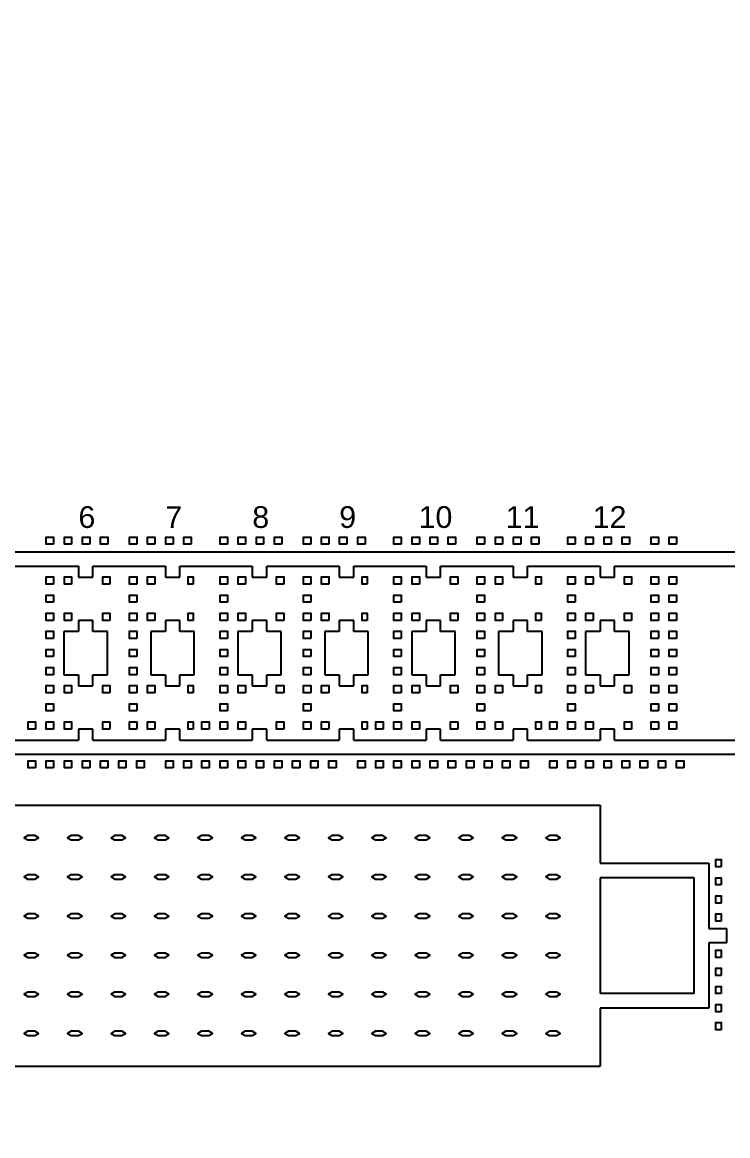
# Model space of a CAD drawing. Header units: millimetres. Extents: x 11250 to 361842, y 8473 to 110473.
# Drawn here: x 61588 to 66457, y 79042 to 86727 of the extents above; entities that cross this region are included whole.
import ezdxf

# ---------------------------------------------------------------- set-up
doc = ezdxf.new("R2010")
doc.units = ezdxf.units.MM
doc.layers.add('CLEAR', color=140, linetype='Continuous')
doc.layers.add('OPAQUE', color=10, linetype='Continuous')
doc.styles.get("Standard").update_dxf_attribs({"font": 'arial.ttf'})

msp = doc.modelspace()

# ---------------------------------------------------------------- linework, layer by layer
at = {"layer": 'CLEAR'}
for p, q in [((57075.3, 83073.6), (67525.3, 83073.6)), ((61475.3, 82973.6), (61975.3, 82973.6)), ((61975.3, 82973.6), (61975.3, 82898.6)), ((62075.3, 82898.6), (62075.3, 82973.6)), ((62075.3, 82973.6), (62575.3, 82973.6)), ((62575.3, 82973.6), (62575.3, 82898.6)), ((62675.3, 82898.6), (62675.3, 82973.6)), ((62675.3, 82973.6), (63175.3, 82973.6)), ((63175.3, 82973.6), (63175.3, 82898.6)), ((63275.3, 82898.6), (63275.3, 82973.6)), ((63275.3, 82973.6), (63775.3, 82973.6)), ((63775.3, 82973.6), (63775.3, 82898.6)), ((63875.3, 82898.6), (63875.3, 82973.6)), ((63875.3, 82973.6), (64375.3, 82973.6)), ((64375.3, 82973.6), (64375.3, 82898.6)), ((64475.3, 82898.6), (64475.3, 82973.6)), ((64475.3, 82973.6), (64975.3, 82973.6)), ((64975.3, 82973.6), (64975.3, 82898.6)), ((65075.3, 82898.6), (65075.3, 82973.6)), ((65075.3, 82973.6), (65575.3, 82973.6)), ((65575.3, 82973.6), (65575.3, 82898.6)), ((65675.3, 82898.6), (65675.3, 82973.6)), ((65675.3, 82973.6), (67525.3, 82973.6)), ((61975.3, 82898.6), (62075.3, 82898.6)), ((62575.3, 82898.6), (62675.3, 82898.6)), ((63175.3, 82898.6), (63275.3, 82898.6)), ((63775.3, 82898.6), (63875.3, 82898.6)), ((64375.3, 82898.6), (64475.3, 82898.6)), ((64975.3, 82898.6), (65075.3, 82898.6)), ((65575.3, 82898.6), (65675.3, 82898.6)), ((62075.3, 82598.6), (61975.3, 82598.6)), ((61975.3, 82598.6), (61975.3, 82523.6)), ((62075.3, 82523.6), (62075.3, 82598.6)), ((62675.3, 82598.6), (62575.3, 82598.6)), ((62575.3, 82598.6), (62575.3, 82523.6)), ((62675.3, 82523.6), (62675.3, 82598.6)), ((63275.3, 82598.6), (63175.3, 82598.6)), ((63175.3, 82598.6), (63175.3, 82523.6)), ((63275.3, 82523.6), (63275.3, 82598.6)), ((63875.3, 82598.6), (63775.3, 82598.6)), ((63775.3, 82598.6), (63775.3, 82523.6)), ((63875.3, 82523.6), (63875.3, 82598.6)), ((64475.3, 82598.6), (64375.3, 82598.6)), ((64375.3, 82598.6), (64375.3, 82523.6)), ((64475.3, 82523.6), (64475.3, 82598.6)), ((65075.3, 82598.6), (64975.3, 82598.6)), ((64975.3, 82598.6), (64975.3, 82523.6)), ((65075.3, 82523.6), (65075.3, 82598.6)), ((65675.3, 82598.6), (65575.3, 82598.6)), ((65575.3, 82598.6), (65575.3, 82523.6)), ((65675.3, 82523.6), (65675.3, 82598.6)), ((61975.3, 82523.6), (61875.3, 82523.6)), ((61875.3, 82523.6), (61875.3, 82223.6)), ((62175.3, 82523.6), (62075.3, 82523.6)), ((62175.3, 82223.6), (62175.3, 82523.6)), ((62575.3, 82523.6), (62475.3, 82523.6)), ((62475.3, 82523.6), (62475.3, 82223.6)), ((62775.3, 82523.6), (62675.3, 82523.6)), ((62775.3, 82223.6), (62775.3, 82523.6)), ((63175.3, 82523.6), (63075.3, 82523.6)), ((63075.3, 82523.6), (63075.3, 82223.6)), ((63375.3, 82523.6), (63275.3, 82523.6)), ((63375.3, 82223.6), (63375.3, 82523.6)), ((63775.3, 82523.6), (63675.3, 82523.6)), ((63675.3, 82523.6), (63675.3, 82223.6)), ((63975.3, 82523.6), (63875.3, 82523.6)), ((63975.3, 82223.6), (63975.3, 82523.6)), ((64375.3, 82523.6), (64275.3, 82523.6)), ((64275.3, 82523.6), (64275.3, 82223.6)), ((64575.3, 82523.6), (64475.3, 82523.6)), ((64575.3, 82223.6), (64575.3, 82523.6)), ((64975.3, 82523.6), (64875.3, 82523.6)), ((64875.3, 82523.6), (64875.3, 82223.6)), ((65175.3, 82523.6), (65075.3, 82523.6)), ((65175.3, 82223.6), (65175.3, 82523.6)), ((65575.3, 82523.6), (65475.3, 82523.6)), ((65475.3, 82523.6), (65475.3, 82223.6)), ((65775.3, 82523.6), (65675.3, 82523.6)), ((65775.3, 82223.6), (65775.3, 82523.6)), ((61875.3, 82223.6), (61975.3, 82223.6)), ((61975.3, 82223.6), (61975.3, 82148.6)), ((62075.3, 82223.6), (62175.3, 82223.6)), ((62075.3, 82148.6), (62075.3, 82223.6)), ((62475.3, 82223.6), (62575.3, 82223.6)), ((62575.3, 82223.6), (62575.3, 82148.6)), ((62675.3, 82223.6), (62775.3, 82223.6)), ((62675.3, 82148.6), (62675.3, 82223.6)), ((63075.3, 82223.6), (63175.3, 82223.6)), ((63175.3, 82223.6), (63175.3, 82148.6)), ((63275.3, 82223.6), (63375.3, 82223.6)), ((63275.3, 82148.6), (63275.3, 82223.6)), ((63675.3, 82223.6), (63775.3, 82223.6)), ((63775.3, 82223.6), (63775.3, 82148.6)), ((63875.3, 82223.6), (63975.3, 82223.6)), ((63875.3, 82148.6), (63875.3, 82223.6)), ((64275.3, 82223.6), (64375.3, 82223.6)), ((64375.3, 82223.6), (64375.3, 82148.6)), ((64475.3, 82223.6), (64575.3, 82223.6)), ((64475.3, 82148.6), (64475.3, 82223.6)), ((64875.3, 82223.6), (64975.3, 82223.6)), ((64975.3, 82223.6), (64975.3, 82148.6)), ((65075.3, 82223.6), (65175.3, 82223.6)), ((65075.3, 82148.6), (65075.3, 82223.6)), ((65475.3, 82223.6), (65575.3, 82223.6)), ((65575.3, 82223.6), (65575.3, 82148.6)), ((65675.3, 82223.6), (65775.3, 82223.6)), ((65675.3, 82148.6), (65675.3, 82223.6)), ((61975.3, 82148.6), (62075.3, 82148.6)), ((62575.3, 82148.6), (62675.3, 82148.6)), ((63175.3, 82148.6), (63275.3, 82148.6)), ((63775.3, 82148.6), (63875.3, 82148.6)), ((64375.3, 82148.6), (64475.3, 82148.6)), ((64975.3, 82148.6), (65075.3, 82148.6)), ((65575.3, 82148.6), (65675.3, 82148.6)), ((62075.3, 81848.6), (61975.3, 81848.6)), ((61975.3, 81848.6), (61975.3, 81773.6)), ((62075.3, 81773.6), (62075.3, 81848.6)), ((62675.3, 81848.6), (62575.3, 81848.6)), ((62575.3, 81848.6), (62575.3, 81773.6)), ((62675.3, 81773.6), (62675.3, 81848.6)), ((63275.3, 81848.6), (63175.3, 81848.6)), ((63175.3, 81848.6), (63175.3, 81773.6)), ((63275.3, 81773.6), (63275.3, 81848.6)), ((63875.3, 81848.6), (63775.3, 81848.6)), ((63775.3, 81848.6), (63775.3, 81773.6)), ((63875.3, 81773.6), (63875.3, 81848.6)), ((64475.3, 81848.6), (64375.3, 81848.6)), ((64375.3, 81848.6), (64375.3, 81773.6)), ((64475.3, 81773.6), (64475.3, 81848.6)), ((65075.3, 81848.6), (64975.3, 81848.6)), ((64975.3, 81848.6), (64975.3, 81773.6)), ((65075.3, 81773.6), (65075.3, 81848.6)), ((65675.3, 81848.6), (65575.3, 81848.6)), ((65575.3, 81848.6), (65575.3, 81773.6)), ((65675.3, 81773.6), (65675.3, 81848.6)), ((61475.3, 81773.6), (61975.3, 81773.6)), ((62075.3, 81773.6), (62575.3, 81773.6)), ((62675.3, 81773.6), (63175.3, 81773.6)), ((63275.3, 81773.6), (63775.3, 81773.6)), ((63875.3, 81773.6), (64375.3, 81773.6)), ((64475.3, 81773.6), (64975.3, 81773.6)), ((65075.3, 81773.6), (65575.3, 81773.6)), ((65675.3, 81773.6), (67275.3, 81773.6)), ((67175.3, 81673.6), (57175.3, 81673.6)), ((59225.3, 81323.6), (65575.3, 81323.6)), ((65575.3, 81323.6), (65575.3, 80923.6)), ((65575.3, 80923.6), (66325.3, 80923.6)), ((66325.3, 80923.6), (66325.3, 80473.6)), ((65575.3, 80823.6), (65575.3, 80023.6)), ((66225.3, 80823.6), (65575.3, 80823.6)), ((66225.3, 80023.6), (66225.3, 80823.6)), ((66325.3, 80473.6), (66450.3, 80473.6)), ((66450.3, 80373.6), (66450.3, 80473.6)), ((66325.3, 80373.6), (66325.3, 79923.6)), ((66450.3, 80373.6), (66325.3, 80373.6)), ((66225.3, 80023.6), (65575.3, 80023.6)), ((65575.3, 79923.6), (65575.3, 79523.6)), ((66325.3, 79923.6), (65575.3, 79923.6)), ((59225.3, 79523.6), (65575.3, 79523.6))]:
    msp.add_line(p, q, dxfattribs=at)
for points in [[(61803.2, 83124.4), (61753.2, 83124.4), (61753.2, 83174.4), (61803.2, 83174.4)], [(61928.2, 83124.4), (61878.2, 83124.4), (61878.2, 83174.4), (61928.2, 83174.4)], [(62053.2, 83124.4), (62003.2, 83124.4), (62003.2, 83174.4), (62053.2, 83174.4)], [(62178.2, 83124.4), (62128.2, 83124.4), (62128.2, 83174.4), (62178.2, 83174.4)], [(62378.2, 83124.4), (62328.2, 83124.4), (62328.2, 83174.4), (62378.2, 83174.4)], [(62503.2, 83124.4), (62453.2, 83124.4), (62453.2, 83174.4), (62503.2, 83174.4)], [(62628.2, 83124.4), (62578.2, 83124.4), (62578.2, 83174.4), (62628.2, 83174.4)], [(62753.2, 83124.4), (62703.2, 83124.4), (62703.2, 83174.4), (62753.2, 83174.4)], [(63003.2, 83124.4), (62953.2, 83124.4), (62953.2, 83174.4), (63003.2, 83174.4)], [(63128.2, 83124.4), (63078.2, 83124.4), (63078.2, 83174.4), (63128.2, 83174.4)], [(63253.2, 83124.4), (63203.2, 83124.4), (63203.2, 83174.4), (63253.2, 83174.4)], [(63378.2, 83124.4), (63328.2, 83124.4), (63328.2, 83174.4), (63378.2, 83174.4)], [(63578.2, 83124.4), (63528.2, 83124.4), (63528.2, 83174.4), (63578.2, 83174.4)], [(63703.2, 83124.4), (63653.2, 83124.4), (63653.2, 83174.4), (63703.2, 83174.4)], [(63828.2, 83124.4), (63778.2, 83124.4), (63778.2, 83174.4), (63828.2, 83174.4)], [(63953.2, 83124.4), (63903.2, 83124.4), (63903.2, 83174.4), (63953.2, 83174.4)], [(64203.2, 83124.4), (64153.2, 83124.4), (64153.2, 83174.4), (64203.2, 83174.4)], [(64328.2, 83124.4), (64278.2, 83124.4), (64278.2, 83174.4), (64328.2, 83174.4)], [(64453.2, 83124.4), (64403.2, 83124.4), (64403.2, 83174.4), (64453.2, 83174.4)], [(64578.2, 83124.4), (64528.2, 83124.4), (64528.2, 83174.4), (64578.2, 83174.4)], [(64778.2, 83124.4), (64728.2, 83124.4), (64728.2, 83174.4), (64778.2, 83174.4)], [(64903.2, 83124.4), (64853.2, 83124.4), (64853.2, 83174.4), (64903.2, 83174.4)], [(65028.2, 83124.4), (64978.2, 83124.4), (64978.2, 83174.4), (65028.2, 83174.4)], [(65153.2, 83124.4), (65103.2, 83124.4), (65103.2, 83174.4), (65153.2, 83174.4)], [(65403.2, 83124.4), (65353.2, 83124.4), (65353.2, 83174.4), (65403.2, 83174.4)], [(65528.2, 83124.4), (65478.2, 83124.4), (65478.2, 83174.4), (65528.2, 83174.4)], [(65653.2, 83124.4), (65603.2, 83124.4), (65603.2, 83174.4), (65653.2, 83174.4)], [(65778.2, 83124.4), (65728.2, 83124.4), (65728.2, 83174.4), (65778.2, 83174.4)], [(65978.2, 83124.4), (65928.2, 83124.4), (65928.2, 83174.4), (65978.2, 83174.4)], [(66103.2, 83124.4), (66053.2, 83124.4), (66053.2, 83174.4), (66103.2, 83174.4)], [(61803.2, 82849.4), (61753.2, 82849.4), (61753.2, 82899.4), (61803.2, 82899.4)], [(61928.2, 82849.4), (61878.2, 82849.4), (61878.2, 82899.4), (61928.2, 82899.4)], [(62193.2, 82849.4), (62143.2, 82849.4), (62143.2, 82899.4), (62193.2, 82899.4)], [(62378.2, 82849.4), (62328.2, 82849.4), (62328.2, 82899.4), (62378.2, 82899.4)], [(62503.2, 82849.4), (62453.2, 82849.4), (62453.2, 82899.4), (62503.2, 82899.4)], [(62768.2, 82849.4), (62733.2, 82849.4), (62733.2, 82899.4), (62768.2, 82899.4)], [(63003.2, 82849.4), (62953.2, 82849.4), (62953.2, 82899.4), (63003.2, 82899.4)], [(63128.2, 82849.4), (63078.2, 82849.4), (63078.2, 82899.4), (63128.2, 82899.4)], [(63393.2, 82849.4), (63343.2, 82849.4), (63343.2, 82899.4), (63393.2, 82899.4)], [(63578.2, 82849.4), (63528.2, 82849.4), (63528.2, 82899.4), (63578.2, 82899.4)], [(63703.2, 82849.4), (63653.2, 82849.4), (63653.2, 82899.4), (63703.2, 82899.4)], [(63968.2, 82849.4), (63933.2, 82849.4), (63933.2, 82899.4), (63968.2, 82899.4)], [(64203.2, 82849.4), (64153.2, 82849.4), (64153.2, 82899.4), (64203.2, 82899.4)], [(64328.2, 82849.4), (64278.2, 82849.4), (64278.2, 82899.4), (64328.2, 82899.4)], [(64593.2, 82849.4), (64543.2, 82849.4), (64543.2, 82899.4), (64593.2, 82899.4)], [(64778.2, 82849.4), (64728.2, 82849.4), (64728.2, 82899.4), (64778.2, 82899.4)], [(64903.2, 82849.4), (64853.2, 82849.4), (64853.2, 82899.4), (64903.2, 82899.4)], [(65168.2, 82849.4), (65133.2, 82849.4), (65133.2, 82899.4), (65168.2, 82899.4)], [(65403.2, 82849.4), (65353.2, 82849.4), (65353.2, 82899.4), (65403.2, 82899.4)], [(65528.2, 82849.4), (65478.2, 82849.4), (65478.2, 82899.4), (65528.2, 82899.4)], [(65793.2, 82849.4), (65743.2, 82849.4), (65743.2, 82899.4), (65793.2, 82899.4)], [(65978.2, 82849.4), (65928.2, 82849.4), (65928.2, 82899.4), (65978.2, 82899.4)], [(66103.2, 82849.4), (66053.2, 82849.4), (66053.2, 82899.4), (66103.2, 82899.4)], [(61803.2, 82724.4), (61753.2, 82724.4), (61753.2, 82774.4), (61803.2, 82774.4)], [(62378.2, 82724.4), (62328.2, 82724.4), (62328.2, 82774.4), (62378.2, 82774.4)], [(63003.2, 82724.4), (62953.2, 82724.4), (62953.2, 82774.4), (63003.2, 82774.4)], [(63578.2, 82724.4), (63528.2, 82724.4), (63528.2, 82774.4), (63578.2, 82774.4)], [(64203.2, 82724.4), (64153.2, 82724.4), (64153.2, 82774.4), (64203.2, 82774.4)], [(64778.2, 82724.4), (64728.2, 82724.4), (64728.2, 82774.4), (64778.2, 82774.4)], [(65403.2, 82724.4), (65353.2, 82724.4), (65353.2, 82774.4), (65403.2, 82774.4)], [(65978.2, 82724.4), (65928.2, 82724.4), (65928.2, 82774.4), (65978.2, 82774.4)], [(66103.2, 82724.4), (66053.2, 82724.4), (66053.2, 82774.4), (66103.2, 82774.4)], [(61803.2, 82599.4), (61753.2, 82599.4), (61753.2, 82649.4), (61803.2, 82649.4)], [(61928.2, 82599.4), (61878.2, 82599.4), (61878.2, 82649.4), (61928.2, 82649.4)], [(62193.2, 82599.4), (62143.2, 82599.4), (62143.2, 82649.4), (62193.2, 82649.4)], [(62378.2, 82599.4), (62328.2, 82599.4), (62328.2, 82649.4), (62378.2, 82649.4)], [(62503.2, 82599.4), (62453.2, 82599.4), (62453.2, 82649.4), (62503.2, 82649.4)], [(62768.2, 82599.4), (62733.2, 82599.4), (62733.2, 82649.4), (62768.2, 82649.4)], [(63003.2, 82599.4), (62953.2, 82599.4), (62953.2, 82649.4), (63003.2, 82649.4)], [(63128.2, 82599.4), (63078.2, 82599.4), (63078.2, 82649.4), (63128.2, 82649.4)], [(63393.2, 82599.4), (63343.2, 82599.4), (63343.2, 82649.4), (63393.2, 82649.4)], [(63578.2, 82599.4), (63528.2, 82599.4), (63528.2, 82649.4), (63578.2, 82649.4)], [(63703.2, 82599.4), (63653.2, 82599.4), (63653.2, 82649.4), (63703.2, 82649.4)], [(63968.2, 82599.4), (63933.2, 82599.4), (63933.2, 82649.4), (63968.2, 82649.4)], [(64203.2, 82599.4), (64153.2, 82599.4), (64153.2, 82649.4), (64203.2, 82649.4)], [(64328.2, 82599.4), (64278.2, 82599.4), (64278.2, 82649.4), (64328.2, 82649.4)], [(64593.2, 82599.4), (64543.2, 82599.4), (64543.2, 82649.4), (64593.2, 82649.4)], [(64778.2, 82599.4), (64728.2, 82599.4), (64728.2, 82649.4), (64778.2, 82649.4)], [(64903.2, 82599.4), (64853.2, 82599.4), (64853.2, 82649.4), (64903.2, 82649.4)], [(65168.2, 82599.4), (65133.2, 82599.4), (65133.2, 82649.4), (65168.2, 82649.4)], [(65403.2, 82599.4), (65353.2, 82599.4), (65353.2, 82649.4), (65403.2, 82649.4)], [(65528.2, 82599.4), (65478.2, 82599.4), (65478.2, 82649.4), (65528.2, 82649.4)], [(65793.2, 82599.4), (65743.2, 82599.4), (65743.2, 82649.4), (65793.2, 82649.4)], [(65978.2, 82599.4), (65928.2, 82599.4), (65928.2, 82649.4), (65978.2, 82649.4)], [(66103.2, 82599.4), (66053.2, 82599.4), (66053.2, 82649.4), (66103.2, 82649.4)], [(61803.2, 82474.4), (61753.2, 82474.4), (61753.2, 82524.4), (61803.2, 82524.4)], [(62378.2, 82474.4), (62328.2, 82474.4), (62328.2, 82524.4), (62378.2, 82524.4)], [(63003.2, 82474.4), (62953.2, 82474.4), (62953.2, 82524.4), (63003.2, 82524.4)], [(63578.2, 82474.4), (63528.2, 82474.4), (63528.2, 82524.4), (63578.2, 82524.4)], [(64203.2, 82474.4), (64153.2, 82474.4), (64153.2, 82524.4), (64203.2, 82524.4)], [(64778.2, 82474.4), (64728.2, 82474.4), (64728.2, 82524.4), (64778.2, 82524.4)], [(65403.2, 82474.4), (65353.2, 82474.4), (65353.2, 82524.4), (65403.2, 82524.4)], [(65978.2, 82474.4), (65928.2, 82474.4), (65928.2, 82524.4), (65978.2, 82524.4)], [(66103.2, 82474.4), (66053.2, 82474.4), (66053.2, 82524.4), (66103.2, 82524.4)], [(61803.2, 82349.4), (61753.2, 82349.4), (61753.2, 82399.4), (61803.2, 82399.4)], [(62378.2, 82349.4), (62328.2, 82349.4), (62328.2, 82399.4), (62378.2, 82399.4)], [(63003.2, 82349.4), (62953.2, 82349.4), (62953.2, 82399.4), (63003.2, 82399.4)], [(63578.2, 82349.4), (63528.2, 82349.4), (63528.2, 82399.4), (63578.2, 82399.4)], [(64203.2, 82349.4), (64153.2, 82349.4), (64153.2, 82399.4), (64203.2, 82399.4)], [(64778.2, 82349.4), (64728.2, 82349.4), (64728.2, 82399.4), (64778.2, 82399.4)], [(65403.2, 82349.4), (65353.2, 82349.4), (65353.2, 82399.4), (65403.2, 82399.4)], [(65978.2, 82349.4), (65928.2, 82349.4), (65928.2, 82399.4), (65978.2, 82399.4)], [(66103.2, 82349.4), (66053.2, 82349.4), (66053.2, 82399.4), (66103.2, 82399.4)], [(61803.2, 82224.4), (61753.2, 82224.4), (61753.2, 82274.4), (61803.2, 82274.4)], [(62378.2, 82224.4), (62328.2, 82224.4), (62328.2, 82274.4), (62378.2, 82274.4)], [(63003.2, 82224.4), (62953.2, 82224.4), (62953.2, 82274.4), (63003.2, 82274.4)], [(63578.2, 82224.4), (63528.2, 82224.4), (63528.2, 82274.4), (63578.2, 82274.4)], [(64203.2, 82224.4), (64153.2, 82224.4), (64153.2, 82274.4), (64203.2, 82274.4)], [(64778.2, 82224.4), (64728.2, 82224.4), (64728.2, 82274.4), (64778.2, 82274.4)], [(65403.2, 82224.4), (65353.2, 82224.4), (65353.2, 82274.4), (65403.2, 82274.4)], [(65978.2, 82224.4), (65928.2, 82224.4), (65928.2, 82274.4), (65978.2, 82274.4)], [(66103.2, 82224.4), (66053.2, 82224.4), (66053.2, 82274.4), (66103.2, 82274.4)], [(61803.2, 82099.4), (61753.2, 82099.4), (61753.2, 82149.4), (61803.2, 82149.4)], [(61928.2, 82099.4), (61878.2, 82099.4), (61878.2, 82149.4), (61928.2, 82149.4)], [(62193.2, 82099.4), (62143.2, 82099.4), (62143.2, 82149.4), (62193.2, 82149.4)], [(62378.2, 82099.4), (62328.2, 82099.4), (62328.2, 82149.4), (62378.2, 82149.4)], [(62503.2, 82099.4), (62453.2, 82099.4), (62453.2, 82149.4), (62503.2, 82149.4)], [(62768.2, 82099.4), (62733.2, 82099.4), (62733.2, 82149.4), (62768.2, 82149.4)], [(63003.2, 82099.4), (62953.2, 82099.4), (62953.2, 82149.4), (63003.2, 82149.4)], [(63128.2, 82099.4), (63078.2, 82099.4), (63078.2, 82149.4), (63128.2, 82149.4)], [(63393.2, 82099.4), (63343.2, 82099.4), (63343.2, 82149.4), (63393.2, 82149.4)], [(63578.2, 82099.4), (63528.2, 82099.4), (63528.2, 82149.4), (63578.2, 82149.4)], [(63703.2, 82099.4), (63653.2, 82099.4), (63653.2, 82149.4), (63703.2, 82149.4)], [(63968.2, 82099.4), (63933.2, 82099.4), (63933.2, 82149.4), (63968.2, 82149.4)], [(64203.2, 82099.4), (64153.2, 82099.4), (64153.2, 82149.4), (64203.2, 82149.4)], [(64328.2, 82099.4), (64278.2, 82099.4), (64278.2, 82149.4), (64328.2, 82149.4)], [(64593.2, 82099.4), (64543.2, 82099.4), (64543.2, 82149.4), (64593.2, 82149.4)], [(64778.2, 82099.4), (64728.2, 82099.4), (64728.2, 82149.4), (64778.2, 82149.4)], [(64903.2, 82099.4), (64853.2, 82099.4), (64853.2, 82149.4), (64903.2, 82149.4)], [(65168.2, 82099.4), (65133.2, 82099.4), (65133.2, 82149.4), (65168.2, 82149.4)], [(65403.2, 82099.4), (65353.2, 82099.4), (65353.2, 82149.4), (65403.2, 82149.4)], [(65528.2, 82099.4), (65478.2, 82099.4), (65478.2, 82149.4), (65528.2, 82149.4)], [(65793.2, 82099.4), (65743.2, 82099.4), (65743.2, 82149.4), (65793.2, 82149.4)], [(65978.2, 82099.4), (65928.2, 82099.4), (65928.2, 82149.4), (65978.2, 82149.4)], [(66103.2, 82099.4), (66053.2, 82099.4), (66053.2, 82149.4), (66103.2, 82149.4)], [(61803.2, 81974.4), (61753.2, 81974.4), (61753.2, 82024.4), (61803.2, 82024.4)], [(62378.2, 81974.4), (62328.2, 81974.4), (62328.2, 82024.4), (62378.2, 82024.4)], [(63003.2, 81974.4), (62953.2, 81974.4), (62953.2, 82024.4), (63003.2, 82024.4)], [(63578.2, 81974.4), (63528.2, 81974.4), (63528.2, 82024.4), (63578.2, 82024.4)], [(64203.2, 81974.4), (64153.2, 81974.4), (64153.2, 82024.4), (64203.2, 82024.4)], [(64778.2, 81974.4), (64728.2, 81974.4), (64728.2, 82024.4), (64778.2, 82024.4)], [(65403.2, 81974.4), (65353.2, 81974.4), (65353.2, 82024.4), (65403.2, 82024.4)], [(65978.2, 81974.4), (65928.2, 81974.4), (65928.2, 82024.4), (65978.2, 82024.4)], [(66103.2, 81974.4), (66053.2, 81974.4), (66053.2, 82024.4), (66103.2, 82024.4)], [(61678.2, 81849.4), (61628.2, 81849.4), (61628.2, 81899.4), (61678.2, 81899.4)], [(61803.2, 81849.4), (61753.2, 81849.4), (61753.2, 81899.4), (61803.2, 81899.4)], [(61928.2, 81849.4), (61878.2, 81849.4), (61878.2, 81899.4), (61928.2, 81899.4)], [(62193.2, 81849.4), (62143.2, 81849.4), (62143.2, 81899.4), (62193.2, 81899.4)], [(62378.2, 81849.4), (62328.2, 81849.4), (62328.2, 81899.4), (62378.2, 81899.4)], [(62503.2, 81849.4), (62453.2, 81849.4), (62453.2, 81899.4), (62503.2, 81899.4)], [(62768.2, 81849.4), (62733.2, 81849.4), (62733.2, 81899.4), (62768.2, 81899.4)], [(62878.2, 81849.4), (62828.2, 81849.4), (62828.2, 81899.4), (62878.2, 81899.4)], [(63003.2, 81849.4), (62953.2, 81849.4), (62953.2, 81899.4), (63003.2, 81899.4)], [(63128.2, 81849.4), (63078.2, 81849.4), (63078.2, 81899.4), (63128.2, 81899.4)], [(63393.2, 81849.4), (63343.2, 81849.4), (63343.2, 81899.4), (63393.2, 81899.4)], [(63578.2, 81849.4), (63528.2, 81849.4), (63528.2, 81899.4), (63578.2, 81899.4)], [(63703.2, 81849.4), (63653.2, 81849.4), (63653.2, 81899.4), (63703.2, 81899.4)], [(63968.2, 81849.4), (63933.2, 81849.4), (63933.2, 81899.4), (63968.2, 81899.4)], [(64078.2, 81849.4), (64028.2, 81849.4), (64028.2, 81899.4), (64078.2, 81899.4)], [(64203.2, 81849.4), (64153.2, 81849.4), (64153.2, 81899.4), (64203.2, 81899.4)], [(64328.2, 81849.4), (64278.2, 81849.4), (64278.2, 81899.4), (64328.2, 81899.4)], [(64593.2, 81849.4), (64543.2, 81849.4), (64543.2, 81899.4), (64593.2, 81899.4)], [(64778.2, 81849.4), (64728.2, 81849.4), (64728.2, 81899.4), (64778.2, 81899.4)], [(64903.2, 81849.4), (64853.2, 81849.4), (64853.2, 81899.4), (64903.2, 81899.4)], [(65168.2, 81849.4), (65133.2, 81849.4), (65133.2, 81899.4), (65168.2, 81899.4)], [(65278.2, 81849.4), (65228.2, 81849.4), (65228.2, 81899.4), (65278.2, 81899.4)], [(65403.2, 81849.4), (65353.2, 81849.4), (65353.2, 81899.4), (65403.2, 81899.4)], [(65528.2, 81849.4), (65478.2, 81849.4), (65478.2, 81899.4), (65528.2, 81899.4)], [(65793.2, 81849.4), (65743.2, 81849.4), (65743.2, 81899.4), (65793.2, 81899.4)], [(65978.2, 81849.4), (65928.2, 81849.4), (65928.2, 81899.4), (65978.2, 81899.4)], [(66103.2, 81849.4), (66053.2, 81849.4), (66053.2, 81899.4), (66103.2, 81899.4)], [(61678.2, 81581), (61628.2, 81581), (61628.2, 81631), (61678.2, 81631)], [(61803.2, 81581), (61753.2, 81581), (61753.2, 81631), (61803.2, 81631)], [(61928.2, 81581), (61878.2, 81581), (61878.2, 81631), (61928.2, 81631)], [(62053.2, 81581), (62003.2, 81581), (62003.2, 81631), (62053.2, 81631)], [(62178.2, 81581), (62128.2, 81581), (62128.2, 81631), (62178.2, 81631)], [(62303.2, 81581), (62253.2, 81581), (62253.2, 81631), (62303.2, 81631)], [(62428.2, 81581), (62378.2, 81581), (62378.2, 81631), (62428.2, 81631)], [(62628.2, 81581), (62578.2, 81581), (62578.2, 81631), (62628.2, 81631)], [(62753.2, 81581), (62703.2, 81581), (62703.2, 81631), (62753.2, 81631)], [(62878.2, 81581), (62828.2, 81581), (62828.2, 81631), (62878.2, 81631)], [(63003.2, 81581), (62953.2, 81581), (62953.2, 81631), (63003.2, 81631)], [(63128.2, 81581), (63078.2, 81581), (63078.2, 81631), (63128.2, 81631)], [(63253.2, 81581), (63203.2, 81581), (63203.2, 81631), (63253.2, 81631)], [(63378.2, 81581), (63328.2, 81581), (63328.2, 81631), (63378.2, 81631)], [(63503.2, 81581), (63453.2, 81581), (63453.2, 81631), (63503.2, 81631)], [(63628.2, 81581), (63578.2, 81581), (63578.2, 81631), (63628.2, 81631)], [(63753.2, 81581), (63703.2, 81581), (63703.2, 81631), (63753.2, 81631)], [(63953.2, 81581), (63903.2, 81581), (63903.2, 81631), (63953.2, 81631)], [(64078.2, 81581), (64028.2, 81581), (64028.2, 81631), (64078.2, 81631)], [(64203.2, 81581), (64153.2, 81581), (64153.2, 81631), (64203.2, 81631)], [(64328.2, 81581), (64278.2, 81581), (64278.2, 81631), (64328.2, 81631)], [(64453.2, 81581), (64403.2, 81581), (64403.2, 81631), (64453.2, 81631)], [(64578.2, 81581), (64528.2, 81581), (64528.2, 81631), (64578.2, 81631)], [(64703.2, 81581), (64653.2, 81581), (64653.2, 81631), (64703.2, 81631)], [(64828.2, 81581), (64778.2, 81581), (64778.2, 81631), (64828.2, 81631)], [(64953.2, 81581), (64903.2, 81581), (64903.2, 81631), (64953.2, 81631)], [(65078.2, 81581), (65028.2, 81581), (65028.2, 81631), (65078.2, 81631)], [(65278.2, 81581), (65228.2, 81581), (65228.2, 81631), (65278.2, 81631)], [(65403.2, 81581), (65353.2, 81581), (65353.2, 81631), (65403.2, 81631)], [(65528.2, 81581), (65478.2, 81581), (65478.2, 81631), (65528.2, 81631)], [(65653.2, 81581), (65603.2, 81581), (65603.2, 81631), (65653.2, 81631)], [(65778.2, 81581), (65728.2, 81581), (65728.2, 81631), (65778.2, 81631)], [(65903.2, 81581), (65853.2, 81581), (65853.2, 81631), (65903.2, 81631)], [(66028.2, 81581), (65978.2, 81581), (65978.2, 81631), (66028.2, 81631)], [(66153.2, 81581), (66103.2, 81581), (66103.2, 81631), (66153.2, 81631)], [(61625.3, 81083.6), (61675.3, 81083.6), (61700.3, 81098.6), (61700.3, 81098.6), (61675.3, 81113.6), (61625.3, 81113.6), (61600.3, 81098.6), (61600.3, 81098.6)], [(61925.3, 81083.6), (61975.3, 81083.6), (62000.3, 81098.6), (62000.3, 81098.6), (61975.3, 81113.6), (61925.3, 81113.6), (61900.3, 81098.6), (61900.3, 81098.6)], [(62225.3, 81083.6), (62275.3, 81083.6), (62300.3, 81098.6), (62300.3, 81098.6), (62275.3, 81113.6), (62225.3, 81113.6), (62200.3, 81098.6), (62200.3, 81098.6)], [(62525.3, 81083.6), (62575.3, 81083.6), (62600.3, 81098.6), (62600.3, 81098.6), (62575.3, 81113.6), (62525.3, 81113.6), (62500.3, 81098.6), (62500.3, 81098.6)], [(62825.3, 81083.6), (62875.3, 81083.6), (62900.3, 81098.6), (62900.3, 81098.6), (62875.3, 81113.6), (62825.3, 81113.6), (62800.3, 81098.6), (62800.3, 81098.6)], [(63125.3, 81083.6), (63175.3, 81083.6), (63200.3, 81098.6), (63200.3, 81098.6), (63175.3, 81113.6), (63125.3, 81113.6), (63100.3, 81098.6), (63100.3, 81098.6)], [(63425.3, 81083.6), (63475.3, 81083.6), (63500.3, 81098.6), (63500.3, 81098.6), (63475.3, 81113.6), (63425.3, 81113.6), (63400.3, 81098.6), (63400.3, 81098.6)], [(63725.3, 81083.6), (63775.3, 81083.6), (63800.3, 81098.6), (63800.3, 81098.6), (63775.3, 81113.6), (63725.3, 81113.6), (63700.3, 81098.6), (63700.3, 81098.6)], [(64025.3, 81083.6), (64075.3, 81083.6), (64100.3, 81098.6), (64100.3, 81098.6), (64075.3, 81113.6), (64025.3, 81113.6), (64000.3, 81098.6), (64000.3, 81098.6)], [(64325.3, 81083.6), (64375.3, 81083.6), (64400.3, 81098.6), (64400.3, 81098.6), (64375.3, 81113.6), (64325.3, 81113.6), (64300.3, 81098.6), (64300.3, 81098.6)], [(64625.3, 81083.6), (64675.3, 81083.6), (64700.3, 81098.6), (64700.3, 81098.6), (64675.3, 81113.6), (64625.3, 81113.6), (64600.3, 81098.6), (64600.3, 81098.6)], [(64925.3, 81083.6), (64975.3, 81083.6), (65000.3, 81098.6), (65000.3, 81098.6), (64975.3, 81113.6), (64925.3, 81113.6), (64900.3, 81098.6), (64900.3, 81098.6)], [(65225.3, 81083.6), (65275.3, 81083.6), (65300.3, 81098.6), (65300.3, 81098.6), (65275.3, 81113.6), (65225.3, 81113.6), (65200.3, 81098.6), (65200.3, 81098.6)], [(66410.3, 80898.6), (66375.3, 80898.6), (66375.3, 80948.6), (66410.3, 80948.6)], [(61625.3, 80813.6), (61675.3, 80813.6), (61700.3, 80828.6), (61700.3, 80828.6), (61675.3, 80843.6), (61625.3, 80843.6), (61600.3, 80828.6), (61600.3, 80828.6)], [(61925.3, 80813.6), (61975.3, 80813.6), (62000.3, 80828.6), (62000.3, 80828.6), (61975.3, 80843.6), (61925.3, 80843.6), (61900.3, 80828.6), (61900.3, 80828.6)], [(62225.3, 80813.6), (62275.3, 80813.6), (62300.3, 80828.6), (62300.3, 80828.6), (62275.3, 80843.6), (62225.3, 80843.6), (62200.3, 80828.6), (62200.3, 80828.6)], [(62525.3, 80813.6), (62575.3, 80813.6), (62600.3, 80828.6), (62600.3, 80828.6), (62575.3, 80843.6), (62525.3, 80843.6), (62500.3, 80828.6), (62500.3, 80828.6)], [(62825.3, 80813.6), (62875.3, 80813.6), (62900.3, 80828.6), (62900.3, 80828.6), (62875.3, 80843.6), (62825.3, 80843.6), (62800.3, 80828.6), (62800.3, 80828.6)], [(63125.3, 80813.6), (63175.3, 80813.6), (63200.3, 80828.6), (63200.3, 80828.6), (63175.3, 80843.6), (63125.3, 80843.6), (63100.3, 80828.6), (63100.3, 80828.6)], [(63425.3, 80813.6), (63475.3, 80813.6), (63500.3, 80828.6), (63500.3, 80828.6), (63475.3, 80843.6), (63425.3, 80843.6), (63400.3, 80828.6), (63400.3, 80828.6)], [(63725.3, 80813.6), (63775.3, 80813.6), (63800.3, 80828.6), (63800.3, 80828.6), (63775.3, 80843.6), (63725.3, 80843.6), (63700.3, 80828.6), (63700.3, 80828.6)], [(64025.3, 80813.6), (64075.3, 80813.6), (64100.3, 80828.6), (64100.3, 80828.6), (64075.3, 80843.6), (64025.3, 80843.6), (64000.3, 80828.6), (64000.3, 80828.6)], [(64325.3, 80813.6), (64375.3, 80813.6), (64400.3, 80828.6), (64400.3, 80828.6), (64375.3, 80843.6), (64325.3, 80843.6), (64300.3, 80828.6), (64300.3, 80828.6)], [(64625.3, 80813.6), (64675.3, 80813.6), (64700.3, 80828.6), (64700.3, 80828.6), (64675.3, 80843.6), (64625.3, 80843.6), (64600.3, 80828.6), (64600.3, 80828.6)], [(64925.3, 80813.6), (64975.3, 80813.6), (65000.3, 80828.6), (65000.3, 80828.6), (64975.3, 80843.6), (64925.3, 80843.6), (64900.3, 80828.6), (64900.3, 80828.6)], [(65225.3, 80813.6), (65275.3, 80813.6), (65300.3, 80828.6), (65300.3, 80828.6), (65275.3, 80843.6), (65225.3, 80843.6), (65200.3, 80828.6), (65200.3, 80828.6)], [(66410.3, 80773.6), (66375.3, 80773.6), (66375.3, 80823.6), (66410.3, 80823.6)], [(66410.3, 80648.6), (66375.3, 80648.6), (66375.3, 80698.6), (66410.3, 80698.6)], [(61625.3, 80543.6), (61675.3, 80543.6), (61700.3, 80558.6), (61700.3, 80558.6), (61675.3, 80573.6), (61625.3, 80573.6), (61600.3, 80558.6), (61600.3, 80558.6)], [(61925.3, 80543.6), (61975.3, 80543.6), (62000.3, 80558.6), (62000.3, 80558.6), (61975.3, 80573.6), (61925.3, 80573.6), (61900.3, 80558.6), (61900.3, 80558.6)], [(62225.3, 80543.6), (62275.3, 80543.6), (62300.3, 80558.6), (62300.3, 80558.6), (62275.3, 80573.6), (62225.3, 80573.6), (62200.3, 80558.6), (62200.3, 80558.6)], [(62525.3, 80543.6), (62575.3, 80543.6), (62600.3, 80558.6), (62600.3, 80558.6), (62575.3, 80573.6), (62525.3, 80573.6), (62500.3, 80558.6), (62500.3, 80558.6)], [(62825.3, 80543.6), (62875.3, 80543.6), (62900.3, 80558.6), (62900.3, 80558.6), (62875.3, 80573.6), (62825.3, 80573.6), (62800.3, 80558.6), (62800.3, 80558.6)], [(63125.3, 80543.6), (63175.3, 80543.6), (63200.3, 80558.6), (63200.3, 80558.6), (63175.3, 80573.6), (63125.3, 80573.6), (63100.3, 80558.6), (63100.3, 80558.6)], [(63425.3, 80543.6), (63475.3, 80543.6), (63500.3, 80558.6), (63500.3, 80558.6), (63475.3, 80573.6), (63425.3, 80573.6), (63400.3, 80558.6), (63400.3, 80558.6)], [(63725.3, 80543.6), (63775.3, 80543.6), (63800.3, 80558.6), (63800.3, 80558.6), (63775.3, 80573.6), (63725.3, 80573.6), (63700.3, 80558.6), (63700.3, 80558.6)], [(64025.3, 80543.6), (64075.3, 80543.6), (64100.3, 80558.6), (64100.3, 80558.6), (64075.3, 80573.6), (64025.3, 80573.6), (64000.3, 80558.6), (64000.3, 80558.6)], [(64325.3, 80543.6), (64375.3, 80543.6), (64400.3, 80558.6), (64400.3, 80558.6), (64375.3, 80573.6), (64325.3, 80573.6), (64300.3, 80558.6), (64300.3, 80558.6)], [(64625.3, 80543.6), (64675.3, 80543.6), (64700.3, 80558.6), (64700.3, 80558.6), (64675.3, 80573.6), (64625.3, 80573.6), (64600.3, 80558.6), (64600.3, 80558.6)], [(64925.3, 80543.6), (64975.3, 80543.6), (65000.3, 80558.6), (65000.3, 80558.6), (64975.3, 80573.6), (64925.3, 80573.6), (64900.3, 80558.6), (64900.3, 80558.6)], [(65225.3, 80543.6), (65275.3, 80543.6), (65300.3, 80558.6), (65300.3, 80558.6), (65275.3, 80573.6), (65225.3, 80573.6), (65200.3, 80558.6), (65200.3, 80558.6)], [(66410.3, 80523.6), (66375.3, 80523.6), (66375.3, 80573.6), (66410.3, 80573.6)], [(66410.3, 80273.6), (66375.3, 80273.6), (66375.3, 80323.6), (66410.3, 80323.6)], [(61625.3, 80273.6), (61675.3, 80273.6), (61700.3, 80288.6), (61700.3, 80288.6), (61675.3, 80303.6), (61625.3, 80303.6), (61600.3, 80288.6), (61600.3, 80288.6)], [(61925.3, 80273.6), (61975.3, 80273.6), (62000.3, 80288.6), (62000.3, 80288.6), (61975.3, 80303.6), (61925.3, 80303.6), (61900.3, 80288.6), (61900.3, 80288.6)], [(62225.3, 80273.6), (62275.3, 80273.6), (62300.3, 80288.6), (62300.3, 80288.6), (62275.3, 80303.6), (62225.3, 80303.6), (62200.3, 80288.6), (62200.3, 80288.6)], [(62525.3, 80273.6), (62575.3, 80273.6), (62600.3, 80288.6), (62600.3, 80288.6), (62575.3, 80303.6), (62525.3, 80303.6), (62500.3, 80288.6), (62500.3, 80288.6)], [(62825.3, 80273.6), (62875.3, 80273.6), (62900.3, 80288.6), (62900.3, 80288.6), (62875.3, 80303.6), (62825.3, 80303.6), (62800.3, 80288.6), (62800.3, 80288.6)], [(63125.3, 80273.6), (63175.3, 80273.6), (63200.3, 80288.6), (63200.3, 80288.6), (63175.3, 80303.6), (63125.3, 80303.6), (63100.3, 80288.6), (63100.3, 80288.6)], [(63425.3, 80273.6), (63475.3, 80273.6), (63500.3, 80288.6), (63500.3, 80288.6), (63475.3, 80303.6), (63425.3, 80303.6), (63400.3, 80288.6), (63400.3, 80288.6)], [(63725.3, 80273.6), (63775.3, 80273.6), (63800.3, 80288.6), (63800.3, 80288.6), (63775.3, 80303.6), (63725.3, 80303.6), (63700.3, 80288.6), (63700.3, 80288.6)], [(64025.3, 80273.6), (64075.3, 80273.6), (64100.3, 80288.6), (64100.3, 80288.6), (64075.3, 80303.6), (64025.3, 80303.6), (64000.3, 80288.6), (64000.3, 80288.6)], [(64325.3, 80273.6), (64375.3, 80273.6), (64400.3, 80288.6), (64400.3, 80288.6), (64375.3, 80303.6), (64325.3, 80303.6), (64300.3, 80288.6), (64300.3, 80288.6)], [(64625.3, 80273.6), (64675.3, 80273.6), (64700.3, 80288.6), (64700.3, 80288.6), (64675.3, 80303.6), (64625.3, 80303.6), (64600.3, 80288.6), (64600.3, 80288.6)], [(64925.3, 80273.6), (64975.3, 80273.6), (65000.3, 80288.6), (65000.3, 80288.6), (64975.3, 80303.6), (64925.3, 80303.6), (64900.3, 80288.6), (64900.3, 80288.6)], [(65225.3, 80273.6), (65275.3, 80273.6), (65300.3, 80288.6), (65300.3, 80288.6), (65275.3, 80303.6), (65225.3, 80303.6), (65200.3, 80288.6), (65200.3, 80288.6)], [(66410.3, 80148.6), (66375.3, 80148.6), (66375.3, 80198.6), (66410.3, 80198.6)], [(61625.3, 80003.6), (61675.3, 80003.6), (61700.3, 80018.6), (61700.3, 80018.6), (61675.3, 80033.6), (61625.3, 80033.6), (61600.3, 80018.6), (61600.3, 80018.6)], [(61925.3, 80003.6), (61975.3, 80003.6), (62000.3, 80018.6), (62000.3, 80018.6), (61975.3, 80033.6), (61925.3, 80033.6), (61900.3, 80018.6), (61900.3, 80018.6)], [(62225.3, 80003.6), (62275.3, 80003.6), (62300.3, 80018.6), (62300.3, 80018.6), (62275.3, 80033.6), (62225.3, 80033.6), (62200.3, 80018.6), (62200.3, 80018.6)], [(62525.3, 80003.6), (62575.3, 80003.6), (62600.3, 80018.6), (62600.3, 80018.6), (62575.3, 80033.6), (62525.3, 80033.6), (62500.3, 80018.6), (62500.3, 80018.6)], [(62825.3, 80003.6), (62875.3, 80003.6), (62900.3, 80018.6), (62900.3, 80018.6), (62875.3, 80033.6), (62825.3, 80033.6), (62800.3, 80018.6), (62800.3, 80018.6)], [(63125.3, 80003.6), (63175.3, 80003.6), (63200.3, 80018.6), (63200.3, 80018.6), (63175.3, 80033.6), (63125.3, 80033.6), (63100.3, 80018.6), (63100.3, 80018.6)], [(63425.3, 80003.6), (63475.3, 80003.6), (63500.3, 80018.6), (63500.3, 80018.6), (63475.3, 80033.6), (63425.3, 80033.6), (63400.3, 80018.6), (63400.3, 80018.6)], [(63725.3, 80003.6), (63775.3, 80003.6), (63800.3, 80018.6), (63800.3, 80018.6), (63775.3, 80033.6), (63725.3, 80033.6), (63700.3, 80018.6), (63700.3, 80018.6)], [(64025.3, 80003.6), (64075.3, 80003.6), (64100.3, 80018.6), (64100.3, 80018.6), (64075.3, 80033.6), (64025.3, 80033.6), (64000.3, 80018.6), (64000.3, 80018.6)], [(64325.3, 80003.6), (64375.3, 80003.6), (64400.3, 80018.6), (64400.3, 80018.6), (64375.3, 80033.6), (64325.3, 80033.6), (64300.3, 80018.6), (64300.3, 80018.6)], [(64625.3, 80003.6), (64675.3, 80003.6), (64700.3, 80018.6), (64700.3, 80018.6), (64675.3, 80033.6), (64625.3, 80033.6), (64600.3, 80018.6), (64600.3, 80018.6)], [(64925.3, 80003.6), (64975.3, 80003.6), (65000.3, 80018.6), (65000.3, 80018.6), (64975.3, 80033.6), (64925.3, 80033.6), (64900.3, 80018.6), (64900.3, 80018.6)], [(65225.3, 80003.6), (65275.3, 80003.6), (65300.3, 80018.6), (65300.3, 80018.6), (65275.3, 80033.6), (65225.3, 80033.6), (65200.3, 80018.6), (65200.3, 80018.6)], [(66410.3, 80023.6), (66375.3, 80023.6), (66375.3, 80073.6), (66410.3, 80073.6)], [(66410.3, 79898.6), (66375.3, 79898.6), (66375.3, 79948.6), (66410.3, 79948.6)], [(66410.3, 79773.6), (66375.3, 79773.6), (66375.3, 79823.6), (66410.3, 79823.6)], [(61625.3, 79733.6), (61675.3, 79733.6), (61700.3, 79748.6), (61700.3, 79748.6), (61675.3, 79763.6), (61625.3, 79763.6), (61600.3, 79748.6), (61600.3, 79748.6)], [(61925.3, 79733.6), (61975.3, 79733.6), (62000.3, 79748.6), (62000.3, 79748.6), (61975.3, 79763.6), (61925.3, 79763.6), (61900.3, 79748.6), (61900.3, 79748.6)], [(62225.3, 79733.6), (62275.3, 79733.6), (62300.3, 79748.6), (62300.3, 79748.6), (62275.3, 79763.6), (62225.3, 79763.6), (62200.3, 79748.6), (62200.3, 79748.6)], [(62525.3, 79733.6), (62575.3, 79733.6), (62600.3, 79748.6), (62600.3, 79748.6), (62575.3, 79763.6), (62525.3, 79763.6), (62500.3, 79748.6), (62500.3, 79748.6)], [(62825.3, 79733.6), (62875.3, 79733.6), (62900.3, 79748.6), (62900.3, 79748.6), (62875.3, 79763.6), (62825.3, 79763.6), (62800.3, 79748.6), (62800.3, 79748.6)], [(63125.3, 79733.6), (63175.3, 79733.6), (63200.3, 79748.6), (63200.3, 79748.6), (63175.3, 79763.6), (63125.3, 79763.6), (63100.3, 79748.6), (63100.3, 79748.6)], [(63425.3, 79733.6), (63475.3, 79733.6), (63500.3, 79748.6), (63500.3, 79748.6), (63475.3, 79763.6), (63425.3, 79763.6), (63400.3, 79748.6), (63400.3, 79748.6)], [(63725.3, 79733.6), (63775.3, 79733.6), (63800.3, 79748.6), (63800.3, 79748.6), (63775.3, 79763.6), (63725.3, 79763.6), (63700.3, 79748.6), (63700.3, 79748.6)], [(64025.3, 79733.6), (64075.3, 79733.6), (64100.3, 79748.6), (64100.3, 79748.6), (64075.3, 79763.6), (64025.3, 79763.6), (64000.3, 79748.6), (64000.3, 79748.6)], [(64325.3, 79733.6), (64375.3, 79733.6), (64400.3, 79748.6), (64400.3, 79748.6), (64375.3, 79763.6), (64325.3, 79763.6), (64300.3, 79748.6), (64300.3, 79748.6)], [(64625.3, 79733.6), (64675.3, 79733.6), (64700.3, 79748.6), (64700.3, 79748.6), (64675.3, 79763.6), (64625.3, 79763.6), (64600.3, 79748.6), (64600.3, 79748.6)], [(64925.3, 79733.6), (64975.3, 79733.6), (65000.3, 79748.6), (65000.3, 79748.6), (64975.3, 79763.6), (64925.3, 79763.6), (64900.3, 79748.6), (64900.3, 79748.6)], [(65225.3, 79733.6), (65275.3, 79733.6), (65300.3, 79748.6), (65300.3, 79748.6), (65275.3, 79763.6), (65225.3, 79763.6), (65200.3, 79748.6), (65200.3, 79748.6)]]:
    msp.add_lwpolyline(points, close=True, dxfattribs=at)
at = {"layer": 'OPAQUE'}
msp.add_circle((62250.3, 59473.1), 51000, dxfattribs=at)

# ---------------------------------------------------------------- texts
at = {"layer": 'CLEAR', "char_height": 150, "attachment_point": 1}
for s, insert in [('6', (61975.3, 83387.6)), ('7', (62575.3, 83387.6)), ('8', (63175.3, 83387.6)), ('9', (63775.3, 83387.6)), ('10', (64323.2, 83387.6)), ('11', (64923.9, 83387.6)), ('12', (65524.5, 83387.6))]:
    msp.add_mtext_dynamic_manual_height_columns(s, width=150, gutter_width=12.5, heights=[0], dxfattribs=dict(at, insert=insert))

doc.saveas('drawing.dxf')
